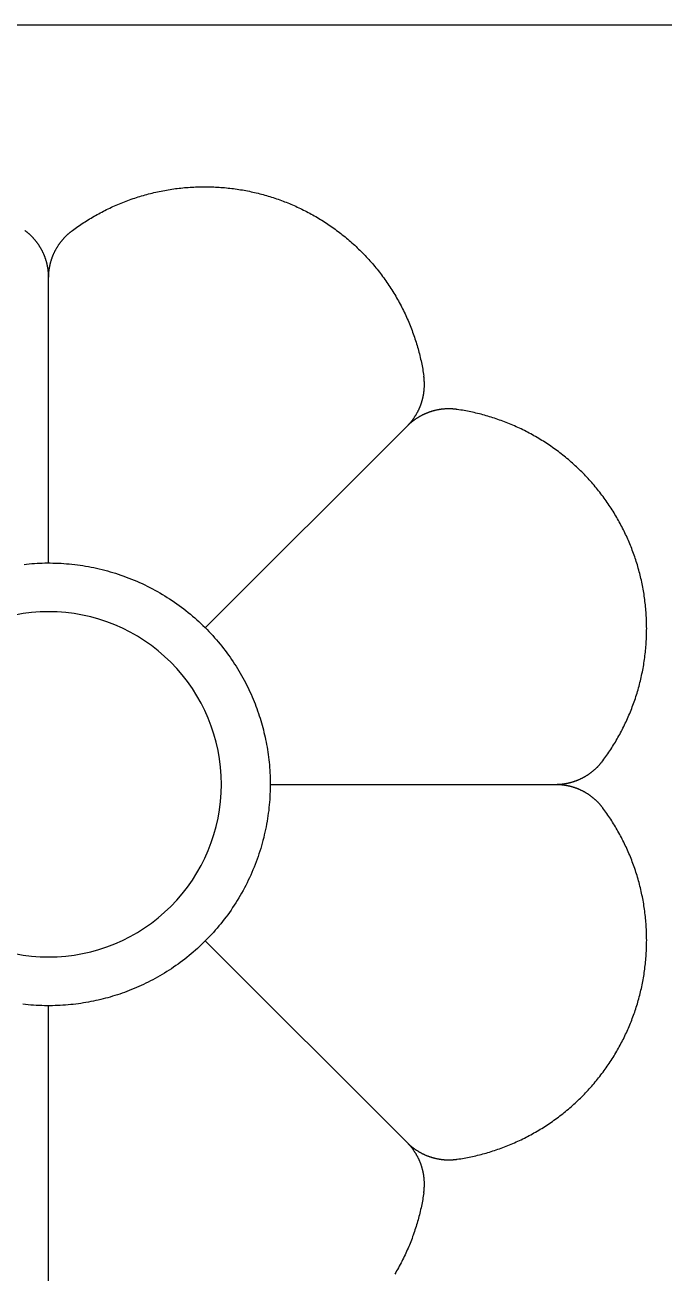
# Model space of a CAD drawing. Extents: x -111 to 2985, y -118 to 122.
# Drawn here: x 98.23 to 101.28, y 108.78 to 114.73 of the extents above; entities that cross this region are included whole.
import ezdxf

# ---------------------------------------------------------------- set-up
doc = ezdxf.new("R2010")
doc.units = 0
doc.layers.add('LAYER_03', color=5, linetype='CONTINUOUS')

msp = doc.modelspace()

# ---------------------------------------------------------------- linework, layer by layer
at = {"layer": 'LAYER_03'}
for points in [[(73.9139, 114.7293), (115.9333, 114.7293)], [(98.3435, 112.1626), (98.3435, 113.5238), (98.3435, 113.5258), (98.3436, 113.5277), (98.3436, 113.5297), (98.3436, 113.5317), (98.3437, 113.5337), (98.3438, 113.5356), (98.3439, 113.5376), (98.344, 113.5396), (98.3441, 113.5416), (98.3442, 113.5436), (98.3444, 113.5456), (98.3445, 113.5476), (98.3447, 113.5496), (98.3449, 113.5516), (98.3451, 113.5536), (98.3453, 113.5556), (98.3456, 113.5576), (98.3458, 113.5596), (98.3461, 113.5616), (98.3464, 113.5636), (98.3467, 113.5656), (98.347, 113.5676), (98.3473, 113.5696), (98.3476, 113.5716), (98.348, 113.5736), (98.3484, 113.5756), (98.3487, 113.5776), (98.3491, 113.5796), (98.3496, 113.5816), (98.35, 113.5836), (98.3504, 113.5856), (98.3509, 113.5876), (98.3514, 113.5896), (98.3519, 113.5916), (98.3524, 113.5935), (98.3529, 113.5955), (98.3534, 113.5975), (98.354, 113.5995), (98.3545, 113.6015), (98.3551, 113.6035), (98.3557, 113.6054), (98.3563, 113.6074), (98.3569, 113.6094), (98.3576, 113.6113), (98.3582, 113.6133), (98.3589, 113.6152), (98.3596, 113.6172), (98.3603, 113.6191), (98.361, 113.6211), (98.3617, 113.623), (98.3624, 113.625), (98.3632, 113.6269), (98.364, 113.6288), (98.3647, 113.6307), (98.3655, 113.6327), (98.3664, 113.6346), (98.3672, 113.6365), (98.368, 113.6384), (98.3689, 113.6402), (98.3697, 113.6421), (98.3706, 113.644), (98.3715, 113.6459), (98.3724, 113.6478), (98.3734, 113.6496), (98.3743, 113.6515), (98.3753, 113.6533), (98.3762, 113.6551), (98.3772, 113.657), (98.3782, 113.6588), (98.3792, 113.6606), (98.3802, 113.6624), (98.3812, 113.6642), (98.3823, 113.666), (98.3834, 113.6678), (98.3844, 113.6696), (98.3855, 113.6713), (98.3866, 113.6731), (98.3877, 113.6748), (98.3888, 113.6766), (98.39, 113.6783), (98.3911, 113.68), (98.3923, 113.6817), (98.3934, 113.6834), (98.3946, 113.6851), (98.3958, 113.6868), (98.397, 113.6885), (98.3983, 113.6902), (98.3995, 113.6918), (98.4007, 113.6935), (98.402, 113.6951), (98.4032, 113.6967), (98.4045, 113.6983), (98.4058, 113.6999), (98.4071, 113.7015), (98.4084, 113.7031), (98.4097, 113.7047), (98.411, 113.7062), (98.4124, 113.7078), (98.4137, 113.7093), (98.4151, 113.7108), (98.4164, 113.7124), (98.4178, 113.7139), (98.4192, 113.7153), (98.4206, 113.7168), (98.422, 113.7183), (98.4234, 113.7197), (98.4248, 113.7212), (98.4263, 113.7226), (98.4277, 113.724), (98.4292, 113.7254), (98.4306, 113.7268), (98.4321, 113.7282), (98.4335, 113.7296), (98.435, 113.731), (98.4365, 113.7323), (98.438, 113.7336), (98.4395, 113.735), (98.441, 113.7363), (98.4425, 113.7376), (98.4441, 113.7388), (98.4456, 113.7401), (98.4471, 113.7414), (98.4487, 113.7426), (98.4502, 113.7438), (98.4518, 113.7451), (98.4533, 113.7463), (98.4549, 113.7475), (98.4565, 113.7486), (98.463, 113.7535), (98.4697, 113.7583), (98.4763, 113.7631), (98.483, 113.7678), (98.4898, 113.7724), (98.4966, 113.7771), (98.5035, 113.7817), (98.5104, 113.7862), (98.5173, 113.7907), (98.5243, 113.7951), (98.5314, 113.7995), (98.5385, 113.8039), (98.5456, 113.8082), (98.5528, 113.8124), (98.56, 113.8166), (98.5673, 113.8208), (98.5746, 113.8249), (98.582, 113.8289), (98.5894, 113.8329), (98.5968, 113.8369), (98.6043, 113.8408), (98.6119, 113.8446), (98.6194, 113.8484), (98.6271, 113.8521), (98.6347, 113.8558), (98.6424, 113.8594), (98.6501, 113.8629), (98.6579, 113.8664), (98.6657, 113.8699), (98.6736, 113.8732), (98.6814, 113.8765), (98.6894, 113.8798), (98.6973, 113.883), (98.7053, 113.8861), (98.7133, 113.8892), (98.7214, 113.8922), (98.7295, 113.8951), (98.7376, 113.898), (98.7457, 113.9008), (98.7539, 113.9036), (98.7621, 113.9063), (98.7703, 113.9089), (98.7786, 113.9115), (98.7869, 113.914), (98.7952, 113.9164), (98.8035, 113.9188), (98.8119, 113.921), (98.8202, 113.9233), (98.8287, 113.9254), (98.8371, 113.9275), (98.8455, 113.9295), (98.854, 113.9315), (98.8625, 113.9334), (98.871, 113.9352), (98.8795, 113.9369), (98.8881, 113.9386), (98.8966, 113.9402), (98.9052, 113.9417), (98.9138, 113.9432), (98.9224, 113.9446), (98.931, 113.9459), (98.9396, 113.9472), (98.9482, 113.9484), (98.9569, 113.9495), (98.9655, 113.9505), (98.9742, 113.9515), (98.9828, 113.9524), (98.9915, 113.9532), (99.0002, 113.9539), (99.0089, 113.9546), (99.0176, 113.9552), (99.0263, 113.9558), (99.0349, 113.9562), (99.0436, 113.9566), (99.0523, 113.9569), (99.061, 113.9572), (99.0697, 113.9574), (99.0784, 113.9575), (99.0871, 113.9575), (99.0957, 113.9575), (99.1044, 113.9574), (99.1131, 113.9572), (99.1217, 113.9569), (99.1304, 113.9566), (99.139, 113.9562), (99.1477, 113.9558), (99.1563, 113.9552), (99.1649, 113.9546), (99.1735, 113.954), (99.1821, 113.9532), (99.1907, 113.9524), (99.1992, 113.9515), (99.2078, 113.9506), (99.2163, 113.9496), (99.2248, 113.9485), (99.2333, 113.9473), (99.2418, 113.9461), (99.2502, 113.9448), (99.2586, 113.9435), (99.2671, 113.9421), (99.2754, 113.9406), (99.2838, 113.939), (99.2922, 113.9374), (99.3005, 113.9357), (99.3088, 113.934), (99.317, 113.9322), (99.3253, 113.9303), (99.3335, 113.9283), (99.3417, 113.9263), (99.3498, 113.9243), (99.358, 113.9222), (99.3661, 113.92), (99.3742, 113.9177), (99.3822, 113.9154), (99.3902, 113.9131), (99.3982, 113.9106), (99.4061, 113.9081), (99.414, 113.9056), (99.4219, 113.903), (99.4298, 113.9004), (99.4376, 113.8976), (99.4453, 113.8949), (99.4531, 113.892), (99.4608, 113.8892), (99.4684, 113.8862), (99.476, 113.8833), (99.4836, 113.8802), (99.4912, 113.8771), (99.4987, 113.874), (99.5062, 113.8708), (99.5137, 113.8675), (99.5212, 113.8641), (99.5287, 113.8607), (99.5361, 113.8573), (99.5436, 113.8537), (99.551, 113.8501), (99.5585, 113.8465), (99.5659, 113.8427), (99.5733, 113.8389), (99.5806, 113.8351), (99.588, 113.8311), (99.5953, 113.8271), (99.6026, 113.8231), (99.6099, 113.819), (99.6172, 113.8148), (99.6245, 113.8105), (99.6317, 113.8062), (99.6389, 113.8019), (99.6461, 113.7974), (99.6532, 113.7929), (99.6603, 113.7883), (99.6674, 113.7837), (99.6745, 113.779), (99.6816, 113.7743), (99.6886, 113.7694), (99.6956, 113.7646), (99.7025, 113.7596), (99.7094, 113.7546), (99.7163, 113.7495), (99.7232, 113.7444), (99.73, 113.7392), (99.7368, 113.734), (99.7435, 113.7287), (99.7502, 113.7233), (99.7569, 113.7179), (99.7635, 113.7124), (99.7701, 113.7068), (99.7767, 113.7012), (99.7832, 113.6956), (99.7897, 113.6898), (99.7961, 113.6841), (99.8025, 113.6782), (99.8088, 113.6723), (99.8151, 113.6664), (99.8214, 113.6604), (99.8276, 113.6543), (99.8338, 113.6482), (99.8399, 113.6421), (99.8459, 113.6358), (99.852, 113.6296), (99.8579, 113.6233), (99.8638, 113.6169), (99.8697, 113.6105), (99.8755, 113.604), (99.8813, 113.5975), (99.887, 113.5909), (99.8927, 113.5843), (99.8983, 113.5776), (99.9038, 113.5709), (99.9093, 113.5641), (99.9148, 113.5573), (99.9201, 113.5505), (99.9255, 113.5436), (99.9307, 113.5366), (99.9359, 113.5297), (99.9411, 113.5226), (99.9462, 113.5156), (99.9512, 113.5085), (99.9562, 113.5013), (99.9611, 113.4941), (99.966, 113.4869), (99.9708, 113.4796), (99.9755, 113.4723), (99.9802, 113.465), (99.9848, 113.4576), (99.9893, 113.4502), (99.9938, 113.4428), (99.9982, 113.4353), (100.0026, 113.4278), (100.0069, 113.4203), (100.0111, 113.4127), (100.0152, 113.4052), (100.0193, 113.3975), (100.0234, 113.3899), (100.0273, 113.3822), (100.0312, 113.3745), (100.0351, 113.3668), (100.0388, 113.359), (100.0425, 113.3513), (100.0462, 113.3435), (100.0497, 113.3356), (100.0532, 113.3278), (100.0567, 113.3199), (100.06, 113.3121), (100.0633, 113.3042), (100.0666, 113.2962), (100.0697, 113.2883), (100.0728, 113.2804), (100.0758, 113.2724), (100.0788, 113.2644), (100.0817, 113.2564), (100.0845, 113.2484), (100.0873, 113.2404), (100.0899, 113.2324), (100.0926, 113.2243), (100.0951, 113.2163), (100.0976, 113.2082), (100.1, 113.2002), (100.1023, 113.1921), (100.1046, 113.184), (100.1068, 113.1759), (100.109, 113.1678), (100.111, 113.1598), (100.1131, 113.1517), (100.115, 113.1436), (100.1169, 113.1355), (100.1187, 113.1274), (100.1204, 113.1193), (100.1221, 113.1112), (100.1237, 113.1031), (100.1252, 113.095), (100.1267, 113.0869), (100.1281, 113.0789), (100.1295, 113.0708), (100.1307, 113.0627), (100.132, 113.0546)], [(98.3435, 113.5238), (98.3435, 113.5258), (98.3435, 113.5277), (98.3435, 113.5297), (98.3434, 113.5317), (98.3434, 113.5337), (98.3433, 113.5356), (98.3432, 113.5376), (98.3431, 113.5396), (98.343, 113.5416), (98.3428, 113.5436), (98.3427, 113.5456), (98.3425, 113.5476), (98.3423, 113.5496), (98.3422, 113.5516), (98.3419, 113.5536), (98.3417, 113.5556), (98.3415, 113.5576), (98.3412, 113.5596), (98.341, 113.5616), (98.3407, 113.5636), (98.3404, 113.5656), (98.3401, 113.5676), (98.3398, 113.5696), (98.3394, 113.5716), (98.3391, 113.5736), (98.3387, 113.5756), (98.3383, 113.5776), (98.3379, 113.5796), (98.3375, 113.5816), (98.3371, 113.5836), (98.3366, 113.5856), (98.3362, 113.5876), (98.3357, 113.5896), (98.3352, 113.5916), (98.3347, 113.5935), (98.3342, 113.5955), (98.3337, 113.5975), (98.3331, 113.5995), (98.3326, 113.6015), (98.332, 113.6035), (98.3314, 113.6054), (98.3308, 113.6074), (98.3302, 113.6094), (98.3295, 113.6113), (98.3289, 113.6133), (98.3282, 113.6152), (98.3275, 113.6172), (98.3268, 113.6191), (98.3261, 113.6211), (98.3254, 113.623), (98.3246, 113.625), (98.3239, 113.6269), (98.3231, 113.6288), (98.3223, 113.6307), (98.3215, 113.6327), (98.3207, 113.6346), (98.3199, 113.6365), (98.3191, 113.6384), (98.3182, 113.6402), (98.3173, 113.6421), (98.3164, 113.644), (98.3155, 113.6459), (98.3146, 113.6478), (98.3137, 113.6496), (98.3128, 113.6515), (98.3118, 113.6533), (98.3109, 113.6551), (98.3099, 113.657), (98.3089, 113.6588), (98.3079, 113.6606), (98.3069, 113.6624), (98.3058, 113.6642), (98.3048, 113.666), (98.3037, 113.6678), (98.3026, 113.6696), (98.3016, 113.6713), (98.3005, 113.6731), (98.2994, 113.6748), (98.2982, 113.6766), (98.2971, 113.6783), (98.296, 113.68), (98.2948, 113.6817), (98.2936, 113.6834), (98.2924, 113.6851), (98.2912, 113.6868), (98.29, 113.6885), (98.2888, 113.6902), (98.2876, 113.6918), (98.2864, 113.6935), (98.2851, 113.6951), (98.2838, 113.6967), (98.2826, 113.6983), (98.2813, 113.6999), (98.28, 113.7015), (98.2787, 113.7031), (98.2774, 113.7047), (98.276, 113.7062), (98.2747, 113.7078), (98.2734, 113.7093), (98.272, 113.7108), (98.2706, 113.7124), (98.2693, 113.7139), (98.2679, 113.7153), (98.2665, 113.7168), (98.2651, 113.7183), (98.2637, 113.7197), (98.2622, 113.7212), (98.2608, 113.7226), (98.2594, 113.724), (98.2579, 113.7254), (98.2565, 113.7268), (98.255, 113.7282), (98.2535, 113.7296), (98.252, 113.731), (98.2506, 113.7323), (98.2491, 113.7336), (98.2476, 113.735), (98.246, 113.7363), (98.2445, 113.7376), (98.243, 113.7388), (98.2415, 113.7401), (98.2399, 113.7414), (98.2384, 113.7426), (98.2368, 113.7438), (98.2353, 113.7451), (98.2337, 113.7463), (98.2322, 113.7475), (98.2306, 113.7486)], [(100.0528, 112.8158), (100.0542, 112.8172), (100.0556, 112.8186), (100.057, 112.82), (100.0583, 112.8214), (100.0597, 112.8229), (100.061, 112.8243), (100.0624, 112.8258), (100.0637, 112.8273), (100.065, 112.8288), (100.0663, 112.8303), (100.0676, 112.8318), (100.0689, 112.8333), (100.0702, 112.8349), (100.0715, 112.8364), (100.0728, 112.838), (100.074, 112.8395), (100.0753, 112.8411), (100.0765, 112.8427), (100.0777, 112.8443), (100.079, 112.8459), (100.0802, 112.8475), (100.0814, 112.8492), (100.0825, 112.8508), (100.0837, 112.8525), (100.0849, 112.8541), (100.086, 112.8558), (100.0872, 112.8575), (100.0883, 112.8592), (100.0894, 112.8609), (100.0905, 112.8626), (100.0916, 112.8643), (100.0927, 112.8661), (100.0938, 112.8678), (100.0949, 112.8696), (100.0959, 112.8713), (100.097, 112.8731), (100.098, 112.8749), (100.099, 112.8767), (100.1, 112.8785), (100.101, 112.8803), (100.102, 112.8821), (100.1029, 112.8839), (100.1039, 112.8858), (100.1048, 112.8876), (100.1057, 112.8894), (100.1067, 112.8913), (100.1076, 112.8932), (100.1084, 112.895), (100.1093, 112.8969), (100.1102, 112.8988), (100.111, 112.9007), (100.1118, 112.9026), (100.1127, 112.9045), (100.1135, 112.9064), (100.1142, 112.9083), (100.115, 112.9102), (100.1158, 112.9122), (100.1165, 112.9141), (100.1173, 112.916), (100.118, 112.918), (100.1187, 112.9199), (100.1194, 112.9219), (100.12, 112.9239), (100.1207, 112.9258), (100.1214, 112.9278), (100.122, 112.9298), (100.1226, 112.9318), (100.1232, 112.9338), (100.1238, 112.9357), (100.1244, 112.9377), (100.1249, 112.9397), (100.1255, 112.9417), (100.126, 112.9437), (100.1265, 112.9458), (100.127, 112.9478), (100.1275, 112.9498), (100.1279, 112.9518), (100.1284, 112.9538), (100.1288, 112.9558), (100.1293, 112.9579), (100.1297, 112.9599), (100.1301, 112.9619), (100.1304, 112.964), (100.1308, 112.966), (100.1311, 112.968), (100.1315, 112.9701), (100.1318, 112.9721), (100.1321, 112.9741), (100.1324, 112.9762), (100.1326, 112.9782), (100.1329, 112.9803), (100.1331, 112.9823), (100.1334, 112.9844), (100.1336, 112.9864), (100.1338, 112.9884), (100.1339, 112.9905), (100.1341, 112.9925), (100.1343, 112.9946), (100.1344, 112.9966), (100.1345, 112.9986), (100.1346, 113.0007), (100.1347, 113.0027), (100.1348, 113.0047), (100.1348, 113.0068), (100.1349, 113.0088), (100.1349, 113.0108), (100.1349, 113.0128), (100.1349, 113.0149), (100.1349, 113.0169), (100.1349, 113.0189), (100.1348, 113.0209), (100.1348, 113.0229), (100.1347, 113.025), (100.1346, 113.027), (100.1345, 113.029), (100.1344, 113.031), (100.1343, 113.033), (100.1341, 113.035), (100.134, 113.0369), (100.1338, 113.0389), (100.1336, 113.0409), (100.1334, 113.0429), (100.1332, 113.0449), (100.133, 113.0468), (100.1328, 113.0488), (100.1325, 113.0507), (100.1322, 113.0527), (100.132, 113.0546)], [(99.3997, 111.1065), (100.7609, 111.1065), (100.7628, 111.1065), (100.7648, 111.1065), (100.7668, 111.1065), (100.7687, 111.1066), (100.7707, 111.1067), (100.7727, 111.1067), (100.7747, 111.1068), (100.7767, 111.1069), (100.7787, 111.107), (100.7806, 111.1072), (100.7826, 111.1073), (100.7846, 111.1075), (100.7866, 111.1077), (100.7886, 111.1079), (100.7906, 111.1081), (100.7926, 111.1083), (100.7946, 111.1085), (100.7966, 111.1088), (100.7986, 111.109), (100.8006, 111.1093), (100.8026, 111.1096), (100.8046, 111.1099), (100.8066, 111.1102), (100.8086, 111.1106), (100.8106, 111.1109), (100.8126, 111.1113), (100.8146, 111.1117), (100.8166, 111.1121), (100.8186, 111.1125), (100.8206, 111.1129), (100.8226, 111.1134), (100.8246, 111.1138), (100.8266, 111.1143), (100.8286, 111.1148), (100.8306, 111.1153), (100.8326, 111.1158), (100.8346, 111.1164), (100.8366, 111.1169), (100.8385, 111.1175), (100.8405, 111.118), (100.8425, 111.1186), (100.8445, 111.1192), (100.8464, 111.1199), (100.8484, 111.1205), (100.8503, 111.1212), (100.8523, 111.1218), (100.8543, 111.1225), (100.8562, 111.1232), (100.8581, 111.1239), (100.8601, 111.1246), (100.862, 111.1254), (100.8639, 111.1261), (100.8659, 111.1269), (100.8678, 111.1277), (100.8697, 111.1285), (100.8716, 111.1293), (100.8735, 111.1301), (100.8754, 111.131), (100.8773, 111.1318), (100.8792, 111.1327), (100.8811, 111.1336), (100.8829, 111.1345), (100.8848, 111.1354), (100.8867, 111.1363), (100.8885, 111.1372), (100.8904, 111.1382), (100.8922, 111.1392), (100.894, 111.1401), (100.8959, 111.1411), (100.8977, 111.1421), (100.8995, 111.1432), (100.9013, 111.1442), (100.9031, 111.1452), (100.9048, 111.1463), (100.9066, 111.1474), (100.9084, 111.1485), (100.9101, 111.1496), (100.9119, 111.1507), (100.9136, 111.1518), (100.9154, 111.1529), (100.9171, 111.1541), (100.9188, 111.1552), (100.9205, 111.1564), (100.9222, 111.1576), (100.9239, 111.1588), (100.9256, 111.16), (100.9272, 111.1612), (100.9289, 111.1624), (100.9305, 111.1637), (100.9321, 111.1649), (100.9338, 111.1662), (100.9354, 111.1675), (100.937, 111.1687), (100.9386, 111.17), (100.9402, 111.1713), (100.9417, 111.1727), (100.9433, 111.174), (100.9448, 111.1753), (100.9464, 111.1767), (100.9479, 111.178), (100.9494, 111.1794), (100.9509, 111.1808), (100.9524, 111.1822), (100.9539, 111.1835), (100.9553, 111.1849), (100.9568, 111.1864), (100.9582, 111.1878), (100.9597, 111.1892), (100.9611, 111.1907), (100.9625, 111.1921), (100.9639, 111.1936), (100.9653, 111.195), (100.9667, 111.1965), (100.968, 111.198), (100.9694, 111.1995), (100.9707, 111.201), (100.972, 111.2025), (100.9733, 111.204), (100.9746, 111.2055), (100.9759, 111.207), (100.9772, 111.2085), (100.9784, 111.2101), (100.9797, 111.2116), (100.9809, 111.2132), (100.9821, 111.2147), (100.9833, 111.2163), (100.9845, 111.2179), (100.9857, 111.2194), (100.9905, 111.226), (100.9953, 111.2326), (101.0001, 111.2393), (101.0048, 111.246), (101.0095, 111.2527), (101.0141, 111.2595), (101.0187, 111.2664), (101.0232, 111.2733), (101.0277, 111.2803), (101.0322, 111.2873), (101.0366, 111.2943), (101.0409, 111.3014), (101.0452, 111.3085), (101.0495, 111.3157), (101.0537, 111.323), (101.0578, 111.3302), (101.0619, 111.3376), (101.066, 111.3449), (101.07, 111.3523), (101.0739, 111.3598), (101.0778, 111.3673), (101.0817, 111.3748), (101.0854, 111.3824), (101.0892, 111.39), (101.0928, 111.3977), (101.0964, 111.4054), (101.1, 111.4131), (101.1035, 111.4209), (101.1069, 111.4287), (101.1103, 111.4365), (101.1136, 111.4444), (101.1169, 111.4523), (101.12, 111.4603), (101.1232, 111.4682), (101.1262, 111.4763), (101.1293, 111.4843), (101.1322, 111.4924), (101.1351, 111.5005), (101.1379, 111.5087), (101.1407, 111.5168), (101.1433, 111.525), (101.146, 111.5333), (101.1485, 111.5415), (101.151, 111.5498), (101.1534, 111.5581), (101.1558, 111.5665), (101.1581, 111.5748), (101.1603, 111.5832), (101.1625, 111.5916), (101.1646, 111.6), (101.1666, 111.6085), (101.1685, 111.6169), (101.1704, 111.6254), (101.1722, 111.6339), (101.174, 111.6425), (101.1757, 111.651), (101.1773, 111.6596), (101.1788, 111.6681), (101.1803, 111.6767), (101.1817, 111.6853), (101.183, 111.6939), (101.1842, 111.7025), (101.1854, 111.7112), (101.1865, 111.7198), (101.1876, 111.7285), (101.1885, 111.7371), (101.1894, 111.7458), (101.1902, 111.7545), (101.191, 111.7631), (101.1917, 111.7718), (101.1923, 111.7805), (101.1928, 111.7892), (101.1933, 111.7979), (101.1937, 111.8066), (101.194, 111.8153), (101.1942, 111.824), (101.1944, 111.8326), (101.1945, 111.8413), (101.1946, 111.85), (101.1945, 111.8587), (101.1944, 111.8674), (101.1942, 111.876), (101.194, 111.8847), (101.1937, 111.8933), (101.1933, 111.902), (101.1928, 111.9106), (101.1923, 111.9192), (101.1917, 111.9279), (101.191, 111.9365), (101.1903, 111.945), (101.1895, 111.9536), (101.1886, 111.9622), (101.1876, 111.9707), (101.1866, 111.9792), (101.1855, 111.9877), (101.1844, 111.9962), (101.1832, 112.0047), (101.1819, 112.0132), (101.1805, 112.0216), (101.1791, 112.03), (101.1776, 112.0384), (101.1761, 112.0468), (101.1745, 112.0551), (101.1728, 112.0634), (101.171, 112.0717), (101.1692, 112.08), (101.1673, 112.0882), (101.1654, 112.0964), (101.1634, 112.1046), (101.1613, 112.1128), (101.1592, 112.1209), (101.157, 112.129), (101.1548, 112.1371), (101.1525, 112.1451), (101.1501, 112.1531), (101.1477, 112.1611), (101.1452, 112.1691), (101.1427, 112.177), (101.1401, 112.1849), (101.1374, 112.1927), (101.1347, 112.2005), (101.1319, 112.2083), (101.1291, 112.216), (101.1262, 112.2237), (101.1233, 112.2314), (101.1203, 112.239), (101.1173, 112.2466), (101.1142, 112.2541), (101.111, 112.2616), (101.1078, 112.2692), (101.1045, 112.2767), (101.1012, 112.2841), (101.0978, 112.2916), (101.0943, 112.2991), (101.0908, 112.3065), (101.0872, 112.314), (101.0835, 112.3214), (101.0798, 112.3288), (101.076, 112.3362), (101.0721, 112.3436), (101.0682, 112.3509), (101.0642, 112.3583), (101.0601, 112.3656), (101.056, 112.3729), (101.0518, 112.3801), (101.0476, 112.3874), (101.0433, 112.3946), (101.0389, 112.4018), (101.0345, 112.409), (101.03, 112.4162), (101.0254, 112.4233), (101.0208, 112.4304), (101.0161, 112.4375), (101.0113, 112.4445), (101.0065, 112.4515), (101.0016, 112.4585), (100.9967, 112.4655), (100.9917, 112.4724), (100.9866, 112.4793), (100.9815, 112.4861), (100.9763, 112.4929), (100.971, 112.4997), (100.9657, 112.5065), (100.9604, 112.5132), (100.9549, 112.5198), (100.9494, 112.5265), (100.9439, 112.5331), (100.9383, 112.5396), (100.9326, 112.5461), (100.9269, 112.5526), (100.9211, 112.5591), (100.9153, 112.5654), (100.9094, 112.5718), (100.9034, 112.5781), (100.8974, 112.5843), (100.8914, 112.5905), (100.8853, 112.5967), (100.8791, 112.6028), (100.8729, 112.6089), (100.8666, 112.6149), (100.8603, 112.6209), (100.8539, 112.6268), (100.8475, 112.6327), (100.841, 112.6385), (100.8345, 112.6442), (100.8279, 112.65), (100.8213, 112.6556), (100.8147, 112.6612), (100.8079, 112.6668), (100.8012, 112.6723), (100.7944, 112.6777), (100.7875, 112.6831), (100.7806, 112.6884), (100.7737, 112.6937), (100.7667, 112.6989), (100.7597, 112.704), (100.7526, 112.7091), (100.7455, 112.7142), (100.7384, 112.7191), (100.7312, 112.7241), (100.724, 112.7289), (100.7167, 112.7337), (100.7094, 112.7384), (100.7021, 112.7431), (100.6947, 112.7477), (100.6873, 112.7523), (100.6799, 112.7567), (100.6724, 112.7612), (100.6649, 112.7655), (100.6574, 112.7698), (100.6498, 112.774), (100.6422, 112.7782), (100.6346, 112.7823), (100.6269, 112.7863), (100.6193, 112.7903), (100.6116, 112.7942), (100.6038, 112.798), (100.5961, 112.8018), (100.5883, 112.8055), (100.5805, 112.8091), (100.5727, 112.8127), (100.5648, 112.8162), (100.557, 112.8196), (100.5491, 112.823), (100.5412, 112.8263), (100.5333, 112.8295), (100.5254, 112.8327), (100.5174, 112.8358), (100.5094, 112.8388), (100.5015, 112.8417), (100.4935, 112.8446), (100.4855, 112.8474), (100.4774, 112.8502), (100.4694, 112.8529), (100.4614, 112.8555), (100.4533, 112.858), (100.4453, 112.8605), (100.4372, 112.8629), (100.4291, 112.8653), (100.4211, 112.8676), (100.413, 112.8698), (100.4049, 112.8719), (100.3968, 112.874), (100.3887, 112.876), (100.3806, 112.8779), (100.3725, 112.8798), (100.3644, 112.8816), (100.3563, 112.8834), (100.3482, 112.885), (100.3402, 112.8866), (100.3321, 112.8882), (100.324, 112.8897), (100.3159, 112.8911), (100.3078, 112.8924), (100.2998, 112.8937), (100.2917, 112.8949), (100.2897, 112.8952), (100.2878, 112.8955), (100.2858, 112.8957), (100.2839, 112.8959), (100.2819, 112.8962), (100.2799, 112.8964), (100.278, 112.8966), (100.276, 112.8968), (100.274, 112.8969), (100.272, 112.8971), (100.27, 112.8972), (100.268, 112.8974), (100.266, 112.8975), (100.264, 112.8976), (100.262, 112.8977), (100.26, 112.8977), (100.258, 112.8978), (100.256, 112.8978), (100.2539, 112.8979), (100.2519, 112.8979), (100.2499, 112.8979), (100.2479, 112.8979), (100.2458, 112.8978), (100.2438, 112.8978), (100.2418, 112.8977), (100.2398, 112.8976), (100.2377, 112.8976), (100.2357, 112.8975), (100.2336, 112.8973), (100.2316, 112.8972), (100.2296, 112.8971), (100.2275, 112.8969), (100.2255, 112.8967), (100.2234, 112.8965), (100.2214, 112.8963), (100.2194, 112.8961), (100.2173, 112.8958), (100.2153, 112.8956), (100.2132, 112.8953), (100.2112, 112.895), (100.2092, 112.8947), (100.2071, 112.8944), (100.2051, 112.8941), (100.2031, 112.8937), (100.201, 112.8934), (100.199, 112.893), (100.197, 112.8926), (100.1949, 112.8922), (100.1929, 112.8918), (100.1909, 112.8913), (100.1889, 112.8909), (100.1868, 112.8904), (100.1848, 112.8899), (100.1828, 112.8894), (100.1808, 112.8889), (100.1788, 112.8884), (100.1768, 112.8879), (100.1748, 112.8873), (100.1728, 112.8867), (100.1708, 112.8861), (100.1688, 112.8855), (100.1668, 112.8849), (100.1649, 112.8843), (100.1629, 112.8837), (100.1609, 112.883), (100.159, 112.8823), (100.157, 112.8816), (100.155, 112.8809), (100.1531, 112.8802), (100.1512, 112.8795), (100.1492, 112.8787), (100.1473, 112.878), (100.1454, 112.8772), (100.1434, 112.8764), (100.1415, 112.8756), (100.1396, 112.8748), (100.1377, 112.874), (100.1358, 112.8731), (100.134, 112.8723), (100.1321, 112.8714), (100.1302, 112.8705), (100.1283, 112.8696), (100.1265, 112.8687), (100.1246, 112.8678), (100.1228, 112.8668), (100.121, 112.8659), (100.1192, 112.8649), (100.1173, 112.8639), (100.1155, 112.8629), (100.1137, 112.8619), (100.1119, 112.8609), (100.1102, 112.8599), (100.1084, 112.8589), (100.1066, 112.8578), (100.1049, 112.8568), (100.1031, 112.8557), (100.1014, 112.8546), (100.0997, 112.8535), (100.098, 112.8524), (100.0963, 112.8513), (100.0946, 112.8501), (100.0929, 112.849), (100.0912, 112.8478), (100.0895, 112.8467), (100.0879, 112.8455), (100.0862, 112.8443), (100.0846, 112.8431), (100.083, 112.8419), (100.0814, 112.8407), (100.0798, 112.8395), (100.0782, 112.8382), (100.0766, 112.837), (100.075, 112.8357), (100.0735, 112.8344), (100.0719, 112.8332), (100.0704, 112.8319), (100.0688, 112.8306), (100.0673, 112.8293), (100.0658, 112.828), (100.0643, 112.8267), (100.0629, 112.8253), (100.0614, 112.824), (100.0599, 112.8226), (100.0585, 112.8213), (100.0571, 112.8199), (100.0556, 112.8185), (100.0542, 112.8172), (100.0528, 112.8158), (99.0903, 111.8533)], [(98.226, 112.156), (98.2382, 112.1573), (98.2506, 112.1585), (98.263, 112.1595), (98.2754, 112.1604), (98.288, 112.1611), (98.3005, 112.1617), (98.3131, 112.1622), (98.3258, 112.1625), (98.3385, 112.1626), (98.3513, 112.1626), (98.364, 112.1624), (98.3769, 112.1621), (98.3897, 112.1616), (98.4026, 112.161), (98.4156, 112.1601), (98.4285, 112.1592), (98.4415, 112.1581), (98.4545, 112.1568), (98.4675, 112.1553), (98.4805, 112.1537), (98.4935, 112.1519), (98.5066, 112.1499), (98.5196, 112.1478), (98.5327, 112.1455), (98.5457, 112.1431), (98.5588, 112.1404), (98.5718, 112.1376), (98.5848, 112.1347), (98.5979, 112.1315), (98.6109, 112.1282), (98.6238, 112.1247), (98.6368, 112.1211), (98.6497, 112.1173), (98.6626, 112.1133), (98.6755, 112.1091), (98.6883, 112.1048), (98.7011, 112.1003), (98.7138, 112.0956), (98.7265, 112.0907), (98.7391, 112.0857), (98.7517, 112.0805), (98.7642, 112.0752), (98.7767, 112.0697), (98.7891, 112.064), (98.8014, 112.0582), (98.8137, 112.0522), (98.8259, 112.046), (98.838, 112.0397), (98.85, 112.0332), (98.862, 112.0266), (98.8739, 112.0198), (98.8856, 112.0129), (98.8973, 112.0058), (98.9089, 111.9985), (98.9204, 111.9911), (98.9318, 111.9836), (98.9431, 111.9759), (98.9543, 111.9681), (98.9653, 111.9602), (98.9763, 111.9521), (98.9872, 111.9438), (98.9979, 111.9355), (99.0085, 111.927), (99.019, 111.9184), (99.0294, 111.9096), (99.0396, 111.9007), (99.0497, 111.8918), (99.0597, 111.8827), (99.0696, 111.8734), (99.0793, 111.8641), (99.0889, 111.8547), (99.0984, 111.8451), (99.1077, 111.8355), (99.1169, 111.8257), (99.1259, 111.8159), (99.1348, 111.806), (99.1436, 111.7959), (99.1522, 111.7858), (99.1606, 111.7756), (99.1689, 111.7654), (99.1771, 111.755), (99.1851, 111.7446), (99.193, 111.734), (99.2007, 111.7235), (99.2083, 111.7128), (99.2157, 111.7021), (99.2229, 111.6914), (99.23, 111.6805), (99.237, 111.6696), (99.2438, 111.6587), (99.2504, 111.6477), (99.2569, 111.6367), (99.2632, 111.6256), (99.2694, 111.6145), (99.2755, 111.6034), (99.2813, 111.5922), (99.287, 111.581), (99.2926, 111.5698), (99.298, 111.5585), (99.3033, 111.5473), (99.3084, 111.536), (99.3133, 111.5246), (99.3182, 111.5133), (99.3228, 111.502), (99.3273, 111.4906), (99.3317, 111.4793), (99.3359, 111.4679), (99.3399, 111.4566), (99.3439, 111.4452), (99.3476, 111.4339), (99.3513, 111.4225), (99.3547, 111.4112), (99.3581, 111.3999), (99.3613, 111.3886), (99.3643, 111.3773), (99.3673, 111.366), (99.3701, 111.3546), (99.3728, 111.3431), (99.3754, 111.3315), (99.3779, 111.3199), (99.3802, 111.3082), (99.3825, 111.2964), (99.3846, 111.2845), (99.3865, 111.2725), (99.3884, 111.2605), (99.3901, 111.2484), (99.3917, 111.2363), (99.3931, 111.2241), (99.3944, 111.2118), (99.3956, 111.1994), (99.3966, 111.187), (99.3975, 111.1746), (99.3982, 111.1621), (99.3988, 111.1495), (99.3992, 111.1369), (99.3995, 111.1242), (99.3996, 111.1115), (99.3996, 111.0988), (99.3995, 111.086), (99.3991, 111.0731), (99.3986, 111.0603), (99.398, 111.0474), (99.3972, 111.0345), (99.3962, 111.0215), (99.3951, 111.0085), (99.3938, 110.9955), (99.3924, 110.9825), (99.3907, 110.9695), (99.389, 110.9565), (99.387, 110.9434), (99.3849, 110.9304), (99.3826, 110.9173), (99.3801, 110.9043), (99.3775, 110.8912), (99.3747, 110.8782), (99.3717, 110.8652), (99.3686, 110.8522), (99.3653, 110.8392), (99.3618, 110.8262), (99.3581, 110.8132), (99.3543, 110.8003), (99.3503, 110.7874), (99.3461, 110.7746), (99.3418, 110.7617), (99.3373, 110.749), (99.3326, 110.7362), (99.3278, 110.7235), (99.3228, 110.7109), (99.3176, 110.6983), (99.3123, 110.6858), (99.3067, 110.6733), (99.3011, 110.6609), (99.2952, 110.6486), (99.2892, 110.6363), (99.2831, 110.6241), (99.2768, 110.612), (99.2703, 110.6), (99.2636, 110.588), (99.2569, 110.5762), (99.2499, 110.5644), (99.2428, 110.5527), (99.2356, 110.5411), (99.2282, 110.5296), (99.2207, 110.5182), (99.213, 110.5069), (99.2052, 110.4957), (99.1972, 110.4847), (99.1891, 110.4737), (99.1809, 110.4629), (99.1725, 110.4521), (99.164, 110.4415), (99.1554, 110.431), (99.1467, 110.4206), (99.1378, 110.4104), (99.1288, 110.4003), (99.1197, 110.3903), (99.1105, 110.3804), (99.1012, 110.3707), (99.0917, 110.3611), (99.0822, 110.3516), (99.0725, 110.3423), (99.0628, 110.3331), (99.053, 110.3241), (99.043, 110.3152), (99.033, 110.3065), (99.0229, 110.2978), (99.0127, 110.2894), (99.0024, 110.2811), (98.992, 110.2729), (98.9816, 110.2649), (98.9711, 110.257), (98.9605, 110.2493), (98.9499, 110.2418), (98.9392, 110.2343), (98.9284, 110.2271), (98.9176, 110.22), (98.9067, 110.213), (98.8958, 110.2062), (98.8848, 110.1996), (98.8738, 110.1931), (98.8627, 110.1868), (98.8516, 110.1806), (98.8405, 110.1746), (98.8293, 110.1687), (98.8181, 110.163), (98.8068, 110.1574), (98.7956, 110.152), (98.7843, 110.1467), (98.773, 110.1416), (98.7617, 110.1367), (98.7504, 110.1319), (98.739, 110.1272), (98.7277, 110.1227), (98.7163, 110.1183), (98.705, 110.1141), (98.6936, 110.1101), (98.6823, 110.1062), (98.6709, 110.1024), (98.6596, 110.0988), (98.6483, 110.0953), (98.637, 110.0919), (98.6257, 110.0887), (98.6144, 110.0857), (98.603, 110.0827), (98.5916, 110.0799), (98.5802, 110.0772), (98.5686, 110.0746), (98.5569, 110.0721), (98.5452, 110.0698), (98.5334, 110.0676), (98.5215, 110.0655), (98.5096, 110.0635), (98.4976, 110.0617), (98.4855, 110.0599), (98.4733, 110.0584), (98.4611, 110.0569), (98.4488, 110.0556), (98.4365, 110.0545), (98.4241, 110.0534), (98.4116, 110.0526), (98.3991, 110.0518), (98.3866, 110.0512), (98.3739, 110.0508), (98.3613, 110.0505), (98.3486, 110.0504), (98.3358, 110.0504), (98.323, 110.0506), (98.3102, 110.0509), (98.2973, 110.0514), (98.2844, 110.052), (98.2715, 110.0528), (98.2586, 110.0538), (98.2456, 110.0549), (98.2326, 110.0562), (98.2196, 110.0577)], [(100.7609, 111.1065), (100.7628, 111.1065), (100.7648, 111.1065), (100.7668, 111.1064), (100.7687, 111.1064), (100.7707, 111.1063), (100.7727, 111.1062), (100.7747, 111.1061), (100.7767, 111.106), (100.7787, 111.1059), (100.7806, 111.1058), (100.7826, 111.1056), (100.7846, 111.1055), (100.7866, 111.1053), (100.7886, 111.1051), (100.7906, 111.1049), (100.7926, 111.1047), (100.7946, 111.1044), (100.7966, 111.1042), (100.7986, 111.1039), (100.8006, 111.1036), (100.8026, 111.1033), (100.8046, 111.103), (100.8066, 111.1027), (100.8086, 111.1024), (100.8106, 111.102), (100.8126, 111.1017), (100.8146, 111.1013), (100.8166, 111.1009), (100.8186, 111.1005), (100.8206, 111.1), (100.8226, 111.0996), (100.8246, 111.0991), (100.8266, 111.0987), (100.8286, 111.0982), (100.8306, 111.0977), (100.8326, 111.0971), (100.8346, 111.0966), (100.8366, 111.0961), (100.8385, 111.0955), (100.8405, 111.0949), (100.8425, 111.0943), (100.8445, 111.0937), (100.8464, 111.0931), (100.8484, 111.0925), (100.8503, 111.0918), (100.8523, 111.0911), (100.8543, 111.0905), (100.8562, 111.0898), (100.8581, 111.0891), (100.8601, 111.0883), (100.862, 111.0876), (100.8639, 111.0868), (100.8659, 111.0861), (100.8678, 111.0853), (100.8697, 111.0845), (100.8716, 111.0837), (100.8735, 111.0828), (100.8754, 111.082), (100.8773, 111.0811), (100.8792, 111.0803), (100.8811, 111.0794), (100.8829, 111.0785), (100.8848, 111.0776), (100.8867, 111.0767), (100.8885, 111.0757), (100.8904, 111.0748), (100.8922, 111.0738), (100.894, 111.0728), (100.8959, 111.0718), (100.8977, 111.0708), (100.8995, 111.0698), (100.9013, 111.0688), (100.9031, 111.0677), (100.9048, 111.0667), (100.9066, 111.0656), (100.9084, 111.0645), (100.9101, 111.0634), (100.9119, 111.0623), (100.9136, 111.0612), (100.9154, 111.06), (100.9171, 111.0589), (100.9188, 111.0577), (100.9205, 111.0566), (100.9222, 111.0554), (100.9239, 111.0542), (100.9256, 111.053), (100.9272, 111.0518), (100.9289, 111.0505), (100.9305, 111.0493), (100.9321, 111.048), (100.9338, 111.0468), (100.9354, 111.0455), (100.937, 111.0442), (100.9386, 111.0429), (100.9402, 111.0416), (100.9417, 111.0403), (100.9433, 111.039), (100.9448, 111.0376), (100.9464, 111.0363), (100.9479, 111.0349), (100.9494, 111.0336), (100.9509, 111.0322), (100.9524, 111.0308), (100.9539, 111.0294), (100.9553, 111.028), (100.9568, 111.0266), (100.9582, 111.0252), (100.9597, 111.0237), (100.9611, 111.0223), (100.9625, 111.0209), (100.9639, 111.0194), (100.9653, 111.0179), (100.9667, 111.0165), (100.968, 111.015), (100.9694, 111.0135), (100.9707, 111.012), (100.972, 111.0105), (100.9733, 111.009), (100.9746, 111.0075), (100.9759, 111.006), (100.9772, 111.0044), (100.9784, 111.0029), (100.9797, 111.0013), (100.9809, 110.9998), (100.9821, 110.9982), (100.9833, 110.9967), (100.9845, 110.9951), (100.9857, 110.9935)], [(99.0903, 110.3597), (100.0528, 109.3972), (100.0542, 109.3958), (100.0556, 109.3944), (100.0571, 109.393), (100.0585, 109.3917), (100.0599, 109.3903), (100.0614, 109.389), (100.0629, 109.3876), (100.0643, 109.3863), (100.0658, 109.385), (100.0673, 109.3837), (100.0688, 109.3824), (100.0704, 109.3811), (100.0719, 109.3798), (100.0735, 109.3785), (100.075, 109.3772), (100.0766, 109.376), (100.0782, 109.3747), (100.0798, 109.3735), (100.0814, 109.3723), (100.083, 109.3711), (100.0846, 109.3699), (100.0862, 109.3687), (100.0879, 109.3675), (100.0895, 109.3663), (100.0912, 109.3651), (100.0929, 109.364), (100.0946, 109.3628), (100.0963, 109.3617), (100.098, 109.3606), (100.0997, 109.3595), (100.1014, 109.3584), (100.1031, 109.3573), (100.1049, 109.3562), (100.1066, 109.3551), (100.1084, 109.3541), (100.1102, 109.3531), (100.1119, 109.352), (100.1137, 109.351), (100.1155, 109.35), (100.1173, 109.349), (100.1192, 109.3481), (100.121, 109.3471), (100.1228, 109.3461), (100.1246, 109.3452), (100.1265, 109.3443), (100.1283, 109.3434), (100.1302, 109.3425), (100.1321, 109.3416), (100.134, 109.3407), (100.1358, 109.3399), (100.1377, 109.339), (100.1396, 109.3382), (100.1415, 109.3374), (100.1434, 109.3366), (100.1454, 109.3358), (100.1473, 109.335), (100.1492, 109.3342), (100.1512, 109.3335), (100.1531, 109.3328), (100.155, 109.332), (100.157, 109.3313), (100.159, 109.3306), (100.1609, 109.33), (100.1629, 109.3293), (100.1649, 109.3287), (100.1668, 109.328), (100.1688, 109.3274), (100.1708, 109.3268), (100.1728, 109.3262), (100.1748, 109.3257), (100.1768, 109.3251), (100.1788, 109.3246), (100.1808, 109.324), (100.1828, 109.3235), (100.1848, 109.323), (100.1868, 109.3225), (100.1889, 109.3221), (100.1909, 109.3216), (100.1929, 109.3212), (100.1949, 109.3208), (100.197, 109.3204), (100.199, 109.32), (100.201, 109.3196), (100.2031, 109.3192), (100.2051, 109.3189), (100.2071, 109.3185), (100.2092, 109.3182), (100.2112, 109.3179), (100.2132, 109.3176), (100.2153, 109.3174), (100.2173, 109.3171), (100.2194, 109.3169), (100.2214, 109.3167), (100.2234, 109.3164), (100.2255, 109.3163), (100.2275, 109.3161), (100.2296, 109.3159), (100.2316, 109.3158), (100.2336, 109.3156), (100.2357, 109.3155), (100.2377, 109.3154), (100.2398, 109.3153), (100.2418, 109.3152), (100.2438, 109.3152), (100.2458, 109.3151), (100.2479, 109.3151), (100.2499, 109.3151), (100.2519, 109.3151), (100.2539, 109.3151), (100.256, 109.3151), (100.258, 109.3152), (100.26, 109.3152), (100.262, 109.3153), (100.264, 109.3154), (100.266, 109.3155), (100.268, 109.3156), (100.27, 109.3157), (100.272, 109.3159), (100.274, 109.316), (100.276, 109.3162), (100.278, 109.3164), (100.2799, 109.3166), (100.2819, 109.3168), (100.2839, 109.317), (100.2858, 109.3173), (100.2878, 109.3175), (100.2897, 109.3178), (100.2917, 109.3181), (100.2998, 109.3193), (100.3078, 109.3205), (100.3159, 109.3219), (100.324, 109.3233), (100.3321, 109.3248), (100.3402, 109.3263), (100.3482, 109.3279), (100.3563, 109.3296), (100.3644, 109.3313), (100.3725, 109.3331), (100.3806, 109.335), (100.3887, 109.337), (100.3968, 109.339), (100.4049, 109.341), (100.413, 109.3432), (100.4211, 109.3454), (100.4291, 109.3477), (100.4372, 109.35), (100.4453, 109.3524), (100.4533, 109.3549), (100.4614, 109.3575), (100.4694, 109.3601), (100.4774, 109.3628), (100.4855, 109.3655), (100.4935, 109.3683), (100.5015, 109.3712), (100.5094, 109.3742), (100.5174, 109.3772), (100.5254, 109.3803), (100.5333, 109.3835), (100.5412, 109.3867), (100.5491, 109.39), (100.557, 109.3934), (100.5648, 109.3968), (100.5727, 109.4003), (100.5805, 109.4038), (100.5883, 109.4075), (100.5961, 109.4112), (100.6038, 109.4149), (100.6116, 109.4188), (100.6193, 109.4227), (100.6269, 109.4266), (100.6346, 109.4307), (100.6422, 109.4348), (100.6498, 109.4389), (100.6574, 109.4432), (100.6649, 109.4474), (100.6724, 109.4518), (100.6799, 109.4562), (100.6873, 109.4607), (100.6947, 109.4652), (100.7021, 109.4699), (100.7094, 109.4745), (100.7167, 109.4793), (100.724, 109.484), (100.7312, 109.4889), (100.7384, 109.4938), (100.7455, 109.4988), (100.7526, 109.5038), (100.7597, 109.5089), (100.7667, 109.5141), (100.7737, 109.5193), (100.7806, 109.5246), (100.7875, 109.5299), (100.7944, 109.5353), (100.8012, 109.5407), (100.8079, 109.5462), (100.8147, 109.5517), (100.8213, 109.5574), (100.8279, 109.563), (100.8345, 109.5687), (100.841, 109.5745), (100.8475, 109.5803), (100.8539, 109.5862), (100.8603, 109.5921), (100.8666, 109.5981), (100.8729, 109.6041), (100.8791, 109.6101), (100.8853, 109.6163), (100.8914, 109.6224), (100.8974, 109.6286), (100.9034, 109.6349), (100.9094, 109.6412), (100.9153, 109.6475), (100.9211, 109.6539), (100.9269, 109.6603), (100.9326, 109.6668), (100.9383, 109.6733), (100.9439, 109.6799), (100.9494, 109.6865), (100.9549, 109.6931), (100.9604, 109.6998), (100.9657, 109.7065), (100.971, 109.7132), (100.9763, 109.72), (100.9815, 109.7268), (100.9866, 109.7337), (100.9917, 109.7406), (100.9967, 109.7475), (101.0016, 109.7545), (101.0065, 109.7614), (101.0113, 109.7685), (101.0161, 109.7755), (101.0208, 109.7826), (101.0254, 109.7897), (101.03, 109.7968), (101.0345, 109.804), (101.0389, 109.8111), (101.0433, 109.8183), (101.0476, 109.8256), (101.0518, 109.8328), (101.056, 109.8401), (101.0601, 109.8474), (101.0642, 109.8547), (101.0682, 109.862), (101.0721, 109.8694), (101.076, 109.8768), (101.0798, 109.8842), (101.0835, 109.8916), (101.0872, 109.899), (101.0908, 109.9064), (101.0943, 109.9139), (101.0978, 109.9213), (101.1012, 109.9288), (101.1045, 109.9363), (101.1078, 109.9438), (101.111, 109.9513), (101.1142, 109.9588), (101.1173, 109.9664), (101.1203, 109.974), (101.1233, 109.9816), (101.1262, 109.9893), (101.1291, 109.997), (101.1319, 110.0047), (101.1347, 110.0125), (101.1374, 110.0203), (101.1401, 110.0281), (101.1427, 110.036), (101.1452, 110.0439), (101.1477, 110.0518), (101.1501, 110.0598), (101.1525, 110.0678), (101.1548, 110.0759), (101.157, 110.0839), (101.1592, 110.092), (101.1613, 110.1002), (101.1634, 110.1083), (101.1654, 110.1165), (101.1673, 110.1247), (101.1692, 110.133), (101.171, 110.1412), (101.1728, 110.1495), (101.1745, 110.1579), (101.1761, 110.1662), (101.1776, 110.1746), (101.1791, 110.183), (101.1805, 110.1914), (101.1819, 110.1998), (101.1832, 110.2083), (101.1844, 110.2167), (101.1855, 110.2252), (101.1866, 110.2337), (101.1876, 110.2423), (101.1886, 110.2508), (101.1895, 110.2594), (101.1903, 110.2679), (101.191, 110.2765), (101.1917, 110.2851), (101.1923, 110.2937), (101.1928, 110.3023), (101.1933, 110.311), (101.1937, 110.3196), (101.194, 110.3283), (101.1942, 110.3369), (101.1944, 110.3456), (101.1945, 110.3543), (101.1946, 110.3629), (101.1945, 110.3716), (101.1944, 110.3803), (101.1942, 110.389), (101.194, 110.3977), (101.1937, 110.4064), (101.1933, 110.4151), (101.1928, 110.4238), (101.1923, 110.4325), (101.1917, 110.4411), (101.191, 110.4498), (101.1902, 110.4585), (101.1894, 110.4672), (101.1885, 110.4758), (101.1876, 110.4845), (101.1865, 110.4931), (101.1854, 110.5018), (101.1842, 110.5104), (101.183, 110.519), (101.1817, 110.5277), (101.1803, 110.5363), (101.1788, 110.5448), (101.1773, 110.5534), (101.1757, 110.562), (101.174, 110.5705), (101.1722, 110.579), (101.1704, 110.5875), (101.1685, 110.596), (101.1666, 110.6045), (101.1646, 110.6129), (101.1625, 110.6214), (101.1603, 110.6298), (101.1581, 110.6382), (101.1558, 110.6465), (101.1534, 110.6548), (101.151, 110.6632), (101.1485, 110.6714), (101.146, 110.6797), (101.1433, 110.6879), (101.1407, 110.6961), (101.1379, 110.7043), (101.1351, 110.7124), (101.1322, 110.7206), (101.1293, 110.7286), (101.1262, 110.7367), (101.1232, 110.7447), (101.12, 110.7527), (101.1169, 110.7607), (101.1136, 110.7686), (101.1103, 110.7764), (101.1069, 110.7843), (101.1035, 110.7921), (101.1, 110.7999), (101.0964, 110.8076), (101.0928, 110.8153), (101.0892, 110.823), (101.0854, 110.8306), (101.0817, 110.8381), (101.0778, 110.8457), (101.0739, 110.8532), (101.07, 110.8606), (101.066, 110.868), (101.0619, 110.8754), (101.0578, 110.8827), (101.0537, 110.89), (101.0495, 110.8972), (101.0452, 110.9044), (101.0409, 110.9116), (101.0366, 110.9187), (101.0322, 110.9257), (101.0277, 110.9327), (101.0232, 110.9397), (101.0187, 110.9466), (101.0141, 110.9534), (101.0095, 110.9602), (101.0048, 110.967), (101.0001, 110.9737), (100.9953, 110.9804), (100.9905, 110.987), (100.9857, 110.9935)], [(98.3435, 108.6892), (98.3435, 110.0504)], [(100.132, 109.1583), (100.1322, 109.1603), (100.1325, 109.1622), (100.1328, 109.1642), (100.133, 109.1661), (100.1332, 109.1681), (100.1334, 109.1701), (100.1336, 109.1721), (100.1338, 109.174), (100.134, 109.176), (100.1341, 109.178), (100.1343, 109.18), (100.1344, 109.182), (100.1345, 109.184), (100.1346, 109.186), (100.1347, 109.188), (100.1348, 109.19), (100.1348, 109.192), (100.1349, 109.194), (100.1349, 109.1961), (100.1349, 109.1981), (100.1349, 109.2001), (100.1349, 109.2021), (100.1349, 109.2042), (100.1348, 109.2062), (100.1348, 109.2082), (100.1347, 109.2103), (100.1346, 109.2123), (100.1345, 109.2143), (100.1344, 109.2164), (100.1343, 109.2184), (100.1341, 109.2204), (100.1339, 109.2225), (100.1338, 109.2245), (100.1336, 109.2266), (100.1334, 109.2286), (100.1331, 109.2307), (100.1329, 109.2327), (100.1326, 109.2347), (100.1324, 109.2368), (100.1321, 109.2388), (100.1318, 109.2409), (100.1315, 109.2429), (100.1311, 109.2449), (100.1308, 109.247), (100.1304, 109.249), (100.1301, 109.251), (100.1297, 109.2531), (100.1293, 109.2551), (100.1288, 109.2571), (100.1284, 109.2591), (100.1279, 109.2612), (100.1275, 109.2632), (100.127, 109.2652), (100.1265, 109.2672), (100.126, 109.2692), (100.1255, 109.2712), (100.1249, 109.2732), (100.1244, 109.2752), (100.1238, 109.2772), (100.1232, 109.2792), (100.1226, 109.2812), (100.122, 109.2832), (100.1214, 109.2852), (100.1207, 109.2871), (100.12, 109.2891), (100.1194, 109.2911), (100.1187, 109.293), (100.118, 109.295), (100.1173, 109.2969), (100.1165, 109.2989), (100.1158, 109.3008), (100.115, 109.3027), (100.1142, 109.3047), (100.1135, 109.3066), (100.1127, 109.3085), (100.1118, 109.3104), (100.111, 109.3123), (100.1102, 109.3142), (100.1093, 109.3161), (100.1084, 109.3179), (100.1076, 109.3198), (100.1067, 109.3217), (100.1057, 109.3235), (100.1048, 109.3254), (100.1039, 109.3272), (100.1029, 109.329), (100.102, 109.3309), (100.101, 109.3327), (100.1, 109.3345), (100.099, 109.3363), (100.098, 109.3381), (100.097, 109.3399), (100.0959, 109.3416), (100.0949, 109.3434), (100.0938, 109.3451), (100.0927, 109.3469), (100.0916, 109.3486), (100.0905, 109.3503), (100.0894, 109.3521), (100.0883, 109.3538), (100.0872, 109.3555), (100.086, 109.3571), (100.0849, 109.3588), (100.0837, 109.3605), (100.0825, 109.3621), (100.0814, 109.3638), (100.0802, 109.3654), (100.079, 109.367), (100.0777, 109.3687), (100.0765, 109.3703), (100.0753, 109.3719), (100.074, 109.3734), (100.0728, 109.375), (100.0715, 109.3766), (100.0702, 109.3781), (100.0689, 109.3796), (100.0676, 109.3812), (100.0663, 109.3827), (100.065, 109.3842), (100.0637, 109.3857), (100.0624, 109.3872), (100.061, 109.3886), (100.0597, 109.3901), (100.0583, 109.3915), (100.057, 109.393), (100.0556, 109.3944), (100.0542, 109.3958), (100.0528, 109.3972)], [(100.132, 109.1583), (100.1307, 109.1503), (100.1295, 109.1422), (100.1281, 109.1341), (100.1267, 109.126), (100.1252, 109.1179), (100.1237, 109.1099), (100.1221, 109.1018), (100.1204, 109.0937), (100.1187, 109.0856), (100.1169, 109.0775), (100.115, 109.0694), (100.1131, 109.0613), (100.111, 109.0532), (100.109, 109.0451), (100.1068, 109.037), (100.1046, 109.029), (100.1023, 109.0209), (100.1, 109.0128), (100.0976, 109.0047), (100.0951, 108.9967), (100.0926, 108.9886), (100.0899, 108.9806), (100.0873, 108.9726), (100.0845, 108.9646), (100.0817, 108.9565), (100.0788, 108.9486), (100.0758, 108.9406), (100.0728, 108.9326), (100.0697, 108.9247), (100.0666, 108.9167), (100.0633, 108.9088), (100.06, 108.9009), (100.0567, 108.893), (100.0532, 108.8852), (100.0497, 108.8773), (100.0462, 108.8695), (100.0425, 108.8617), (100.0388, 108.8539), (100.0351, 108.8462), (100.0312, 108.8385), (100.0273, 108.8308), (100.0234, 108.8231), (100.0193, 108.8154), (100.0152, 108.8078), (100.0111, 108.8002), (100.0069, 108.7927), (100.0026, 108.7851), (99.9982, 108.7776), (99.9938, 108.7702)]]:
    msp.add_lwpolyline(points, dxfattribs=at)
msp.add_lwpolyline([(98.3435, 111.9301, 0.414214), (97.5199, 111.1065, 0.414214), (98.3435, 110.2829, 0.414214), (99.1671, 111.1065, 0.414214)], format="xyb", close=True, dxfattribs=at)
for points in [[(94.9236, 95.3415, 0.113125), (101.1463, 107.4767, 0.037471), (101.559, 109.8299)], [(94.9236, 95.3415, 0.20129), (103.7968, 109.7275, 0.102217), (105.4285, 92.3922)]]:
    msp.add_lwpolyline(points, format="xyb", dxfattribs=at)

doc.saveas('drawing.dxf')
